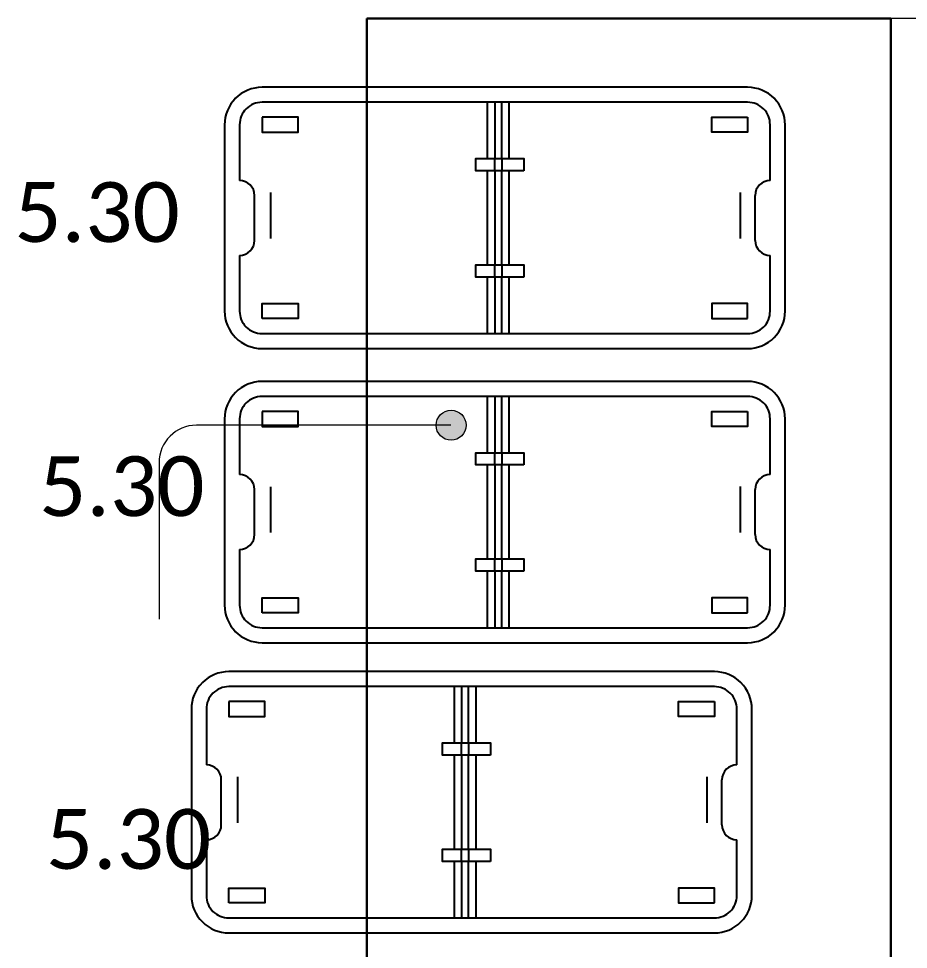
# Model space of a CAD drawing. Header units: millimetres. Extents: x -10496 to -5455, y -188 to 7293.
# Drawn here: x -6607.2 to -6488.3, y 3962.1 to 4086.4 of the extents above; entities that cross this region are included whole.
import ezdxf

# ---------------------------------------------------------------- set-up
doc = ezdxf.new("R2010")
doc.units = ezdxf.units.MM
doc.layers.add('alçıpan', color=12, linetype='Continuous', lineweight=20)
doc.layers.add('GJC_ölçüler', color=253, linetype='Continuous', lineweight=5)
doc.layers.add('Kıtc-002 Çizgi', color=7, linetype='Continuous')
doc.layers.add('Kıtc-008 Rakam', color=1, linetype='Continuous')
doc.styles.get("Standard").update_dxf_attribs({"font": 'calibri.ttf', "height": 15})

# ---------------------------------------------------------------- blocks, each defined once
blk = doc.blocks.new('akl')
at = {"true_color": 0x407dbf}
h = blk.add_hatch(color=163, dxfattribs=at)
h.dxf.hatch_style = 1
edge = h.paths.add_edge_path()
edge.add_arc((66411.95, -26397.81), 2, 0, 360)
at = {"color": 163, "true_color": 0x407dbf}
for p, q in [((66411.91, -26397.81), (66377.92, -26397.81)), ((66372.92, -26402.81), (66372.92, -26423.73))]:
    blk.add_line(p, q, dxfattribs=at)
blk.add_circle((66411.95, -26397.81), 2, dxfattribs=at)
blk.add_arc((66377.92, -26402.81), 5, 90, 180, dxfattribs=at)
blk = doc.blocks.new('A$C6B904367')
for points in [[(9.54, 38.79), (11.18, 38.79), (11.18, 37.86), (9.54, 37.86)], [(23.74, 38.79), (25.38, 38.79), (25.38, 37.86), (23.74, 37.86)]]:
    blk.add_lwpolyline(points, close=True)
at = {"layer": 'Kıtc-002 Çizgi'}
for p, q in [((12.45, 72.9), (12.45, 72.9)), ((22.45, 72.9), (22.45, 72.9)), ((14.45, 70.9), (20.45, 70.9)), ((14.45, 4), (20.45, 4)), ((12.45, 2), (12.45, 2)), ((22.45, 2), (22.45, 2))]:
    blk.add_line(p, q, dxfattribs=at)
blk.add_lwpolyline([(0, 69.9), (0, 5, 0.414214), (5, 0), (29.9, 0, 0.414214), (34.9, 5), (34.9, 69.9, 0.414214), (29.9, 74.9), (5, 74.9, 0.414214)], format="xyb", close=True, dxfattribs=at)
for points in [[(12.45, 72.9), (5, 72.9, 0.414214), (2, 69.9), (2, 5, 0.414214), (5, 2), (12.45, 2)], [(22.45, 2), (29.9, 2, 0.414214), (32.9, 5), (32.9, 69.9, 0.414214), (29.9, 72.9), (22.45, 72.9)]]:
    blk.add_lwpolyline(points, format="xyb", dxfattribs=at)
for points in [[(4, 69.9), (6, 69.9), (6, 65.09), (4, 65.09)], [(30.9, 69.9), (28.9, 69.9), (28.9, 65.09), (30.9, 65.09)], [(9.54, 34.93), (9.54, 41.34), (11.18, 41.34), (11.18, 34.93)], [(23.74, 34.93), (23.74, 41.34), (25.38, 41.34), (25.38, 34.93)], [(4, 5), (6, 5), (6, 9.81), (4, 9.81)], [(30.9, 5), (28.9, 5), (28.9, 9.81), (30.9, 9.81)]]:
    blk.add_lwpolyline(points, close=True, dxfattribs=at)
for points in [[(14.71, 68.71), (20.83, 68.71)], [(9.54, 39.79), (2, 39.79)], [(23.74, 39.79), (11.18, 39.79)], [(32.9, 39.79), (25.38, 39.79)], [(9.54, 38.79), (2, 38.79)], [(23.74, 38.79), (11.18, 38.79)], [(32.9, 38.79), (25.38, 38.79)], [(2, 37.86), (9.54, 37.86)], [(11.18, 37.86), (23.74, 37.86)], [(25.38, 37.86), (32.9, 37.86)], [(2, 36.86), (9.54, 36.86)], [(11.18, 36.86), (23.74, 36.86)], [(25.38, 36.86), (32.9, 36.86)], [(14.72, 5.96), (20.85, 5.96)]]:
    blk.add_lwpolyline(points, dxfattribs=at)
for centre, start, end in [((14.45, 72.9), 180, 270), ((20.45, 72.9), 270, 0), ((14.45, 2), 90, 180), ((20.45, 2), 0, 90)]:
    blk.add_arc(centre, 2, start, end, dxfattribs=at)

msp = doc.modelspace()

# ---------------------------------------------------------------- linework, layer by layer
at = {"elevation": 0.01}
for points in [[(-6560.67, 4086.42), (-6560.67, 3908.92), (-6490.67, 3908.92), (-6490.67, 4086.42)], [(-6560.67, 4086.42), (-6490.67, 4086.42), (-6490.67, 3908.92), (-6560.67, 3908.92)]]:
    msp.add_lwpolyline(points, close=True, dxfattribs=at)
at = {"layer": 'alçıpan', "elevation": 0.01}
msp.add_lwpolyline([(-6480.67, 3785.98), (-6480.67, 4086.42), (-6490.67, 4086.42), (-6490.67, 3786.2), (-6480.67, 3786.2)], dxfattribs=at)

# ---------------------------------------------------------------- block references
at = {"rotation": 90}
for p in [(-6504.79, 4042.35, 0.01), (-6504.79, 4003.06, 0.01), (-6509.23, 3964.29, 0.01)]:
    msp.add_blockref('A$C6B904367', p, dxfattribs=at)
at = {"layer": 'GJC_ölçüler'}
msp.add_blockref('akl', (-72961.37, 30429.92, 0.01), dxfattribs=at)

# ---------------------------------------------------------------- texts
at = {"layer": 'Kıtc-008 Rakam', "color": 1}
for p in [(-6607.79, 4056.58, 0.01), (-6604.48, 4019.97, 0.01), (-6603.58, 3972.84, 0.01)]:
    msp.add_text('5.30', height=8, dxfattribs=at).set_placement(p)

doc.saveas('drawing.dxf')
